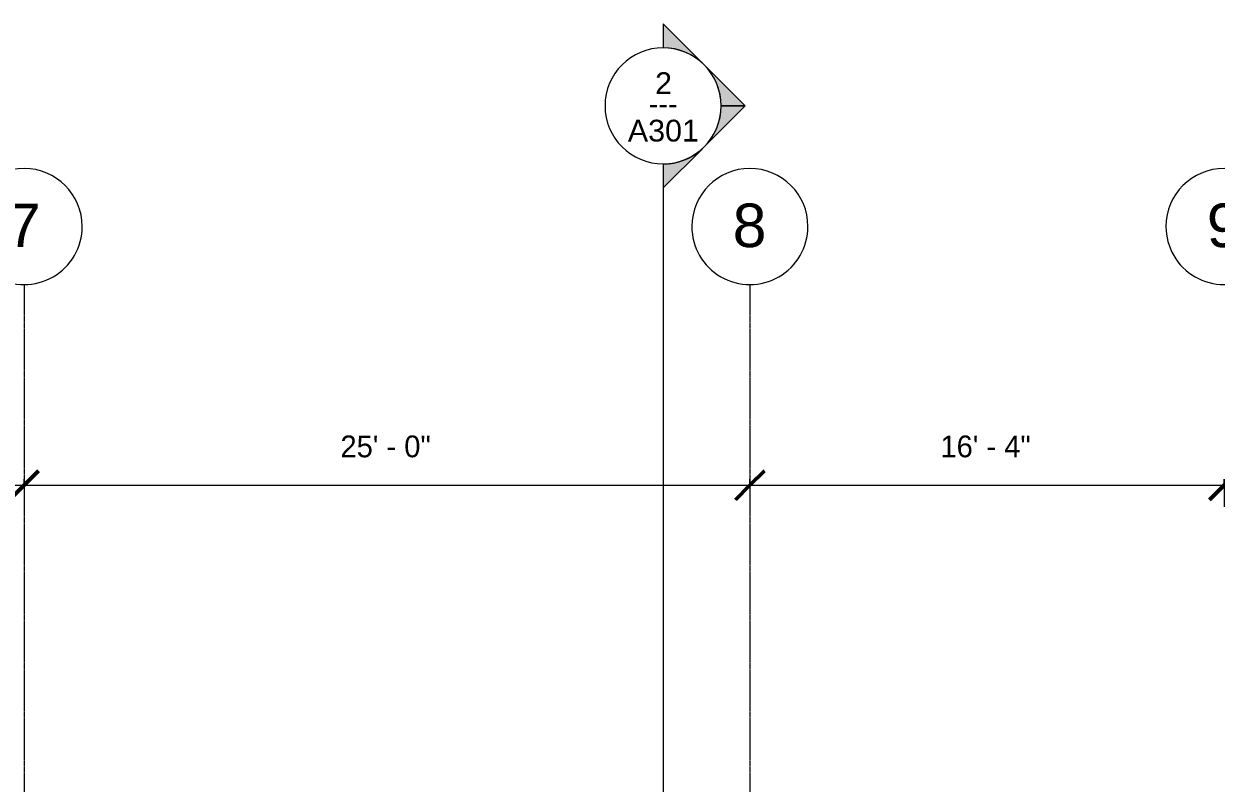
# Model space of a CAD drawing. Header units: inches. Extents: x -4182 to -1315, y 10161 to 12081.
# Drawn here: x -2113.3 to -1620.5, y 11767.2 to 12081.2 of the extents above; entities that cross this region are included whole.
import ezdxf

# ---------------------------------------------------------------- set-up
doc = ezdxf.new("R2010")
doc.units = ezdxf.units.IN
doc.header["$MEASUREMENT"] = 0
doc.linetypes.add('Grid Line 1_2_', pattern=[0.875, 0.5, -0.125, 0.125, -0.125])
for name, color, linetype, lineweight in [('A-ANNO-DIMS', 211, 'Continuous', 9), ('A-ANNO-DIMS-96', 211, 'Continuous', 9), ('G-ANNO-SYMB', 111, 'Continuous', 9), ('S-GRID', 1, 'Continuous', 9), ('S-GRID-IDEN', 1, 'Continuous', 9)]:
    doc.layers.add(name, color=color, linetype=linetype, lineweight=lineweight)
doc.styles.add('Arial', font='arial.ttf', dxfattribs={"height": 18})
doc.styles.add('Arial_1', font='arial.ttf', dxfattribs={"height": 9})
doc.styles.add('Century Gothic', font='ufonts.com_century-gothic.ttf', dxfattribs={"height": 9})
doc.dimstyles.new('OD__1_16__Tol__', dxfattribs={"dimscale": 12, "dimtxt": 9.397514, "dimasz": 1, "dimexe": 0.75, "dimexo": 0.5, "dimgap": 0.75, "dimtad": 1, "dimdec": 4, "dimrnd": 0.0625, "dimzin": 3, "dimdsep": 46, "dimlunit": 4, "dimtxsty": 'Century Gothic', "dimblk1": 'OBLIQUE', "dimblk2": 'OBLIQUE', "dimsah": 1, "dimcen": 0.09, "dimdle": 0.75, "dimazin": 0, "dimtfac": 1, "dimtdec": 4, "dimtix": 1, "dimtmove": 0, "dimatfit": 3, "dimfxl": 1, "dimtvp": 1, "dimtfill": 1, "dimfrac": 2, "dimtolj": 1, "dimtzin": 0, "dimarcsym": 2})

# ---------------------------------------------------------------- blocks, each defined once
blk = doc.blocks.new('Grid - Grid Head - Circle-50561-STRUCTURAL SCHEMATIC  - 1ST FLOOR')
at = {"layer": 'S-GRID-IDEN'}
for start, end in [(360, 180), (180, 360)]:
    blk.add_arc((0, 0), 0.25, start, end, dxfattribs=at)
blk = doc.blocks.new('Section - Section Head - Filled-22785-STRUCTURAL SCHEMATIC  - 1ST FLOOR')
at = {"layer": 'G-ANNO-SYMB'}
h = blk.add_hatch(color=256, dxfattribs=at)
edge = h.paths.add_edge_path(flags=0)
edge.add_line((-0.4268, 0.1768), (-0.25, 0.3536))
edge.add_line((-0.25, 0.3536), (-0.25, 0.25))
edge.add_arc((-0.25, 0), 0.25, 90, 135)
h = blk.add_hatch(color=256, dxfattribs=at)
edge = h.paths.add_edge_path(flags=0)
edge.add_arc((-0.25, 0), 0.25, 45, 90)
edge.add_line((-0.25, 0.25), (-0.25, 0.3536))
edge.add_line((-0.25, 0.3536), (-0.0732, 0.1768))
h = blk.add_hatch(color=256, dxfattribs=at)
edge = h.paths.add_edge_path(flags=0)
edge.add_arc((-0.25, 0), 0.2503, 137.9216, 180)
edge.add_line((-0.5003, 0), (-0.6036, 0))
edge.add_line((-0.6036, 0), (-0.4358, 0.1678))
h = blk.add_hatch(color=256, dxfattribs=at)
edge = h.paths.add_edge_path(flags=0)
edge.add_line((-0.0642, 0.1678), (0.1036, 0))
edge.add_line((0.1036, 0), (0.0003, 0))
edge.add_arc((-0.25, 0), 0.2503, 0, 42.0784)
for p, q in [((-0.25, 0.3536), (-0.4268, 0.1768)), ((-0.25, 0.25), (-0.25, 0.3536)), ((-0.0732, 0.1768), (-0.25, 0.3536)), ((-0.25, 0.3536), (-0.25, 0.25)), ((-0.4358, 0.1678), (-0.6036, 0)), ((0.1036, 0), (-0.0642, 0.1678)), ((-0.6036, 0), (-0.5003, 0)), ((0.0003, 0), (0.1036, 0))]:
    blk.add_line(p, q, dxfattribs=at)
for centre, radius, start, end in [((-0.2503, 0), 0.25, 360, 180), ((-0.25, 0), 0.25, 90, 135), ((-0.25, 0), 0.25, 45, 90), ((-0.25, 0), 0.2503, 137.9216, 180), ((-0.25, 0), 0.2503, 0, 42.0784), ((-0.2503, 0), 0.25, 180, 360)]:
    blk.add_arc(centre, radius, start, end, dxfattribs=at)
blk = doc.blocks.new('DIMBLOCK6-STRUCTURAL SCHEMATIC  - 1ST FLOOR')
at = {"layer": 'A-ANNO-DIMS-96', "lineweight": 50}
for p, q in [((-2413.2, 11890.45), (-2407.2, 11896.45)), ((-2113.2, 11890.45), (-2107.2, 11896.45)), ((-2413.2, 11890.45), (-2419.2, 11884.45)), ((-2113.2, 11890.45), (-2119.2, 11884.45))]:
    blk.add_line(p, q, dxfattribs=at)
at = {"layer": 'A-ANNO-DIMS-96'}
for p, q in [((-2413.2, 11892.94), (-2413.2, 11881.45)), ((-2413.2, 11890.45), (-2413.2, 11892.94)), ((-2113.2, 11892.94), (-2113.2, 11881.45)), ((-2113.2, 11890.45), (-2113.2, 11892.94)), ((-2413.2, 11890.45), (-2113.2, 11890.45))]:
    blk.add_line(p, q, dxfattribs=at)
at = {"layer": 'A-ANNO-DIMS-96', "color": 0, "insert": (-2282.45, 11910.99), "char_height": 9, "width": 46.1821, "attachment_point": 1, "line_spacing_factor": 0.984502, "style": 'Century Gothic', "bg_fill": 3, "box_fill_scale": 1.25, "bg_fill_color": 256, "bg_fill_true_color": 13158600, "bg_fill_transparency": 0}
blk.add_mtext('25\' - 0"', dxfattribs=at)
blk = doc.blocks.new('_Oblique')
at = {"color": 0, "linetype": 'ByBlock', "lineweight": -2}
blk.add_line((-0.5, -0.5), (0.5, 0.5), dxfattribs=at)
blk = doc.blocks.new('DIMBLOCK7-STRUCTURAL SCHEMATIC  - 1ST FLOOR')
at = {"layer": 'A-ANNO-DIMS-96', "lineweight": 50}
for p, q in [((-2113.2, 11890.45), (-2107.2, 11896.45)), ((-1813.2, 11890.45), (-1807.2, 11896.45)), ((-2113.2, 11890.45), (-2119.2, 11884.45)), ((-1813.2, 11890.45), (-1819.2, 11884.45))]:
    blk.add_line(p, q, dxfattribs=at)
at = {"layer": 'A-ANNO-DIMS-96'}
for p, q in [((-2113.2, 11892.94), (-2113.2, 11881.45)), ((-2113.2, 11890.45), (-2113.2, 11892.94)), ((-1813.2, 11892.94), (-1813.2, 11881.45)), ((-1813.2, 11890.45), (-1813.2, 11892.94)), ((-2113.2, 11890.45), (-1813.2, 11890.45))]:
    blk.add_line(p, q, dxfattribs=at)
at = {"layer": 'A-ANNO-DIMS-96', "color": 0, "insert": (-1982.45, 11910.99), "char_height": 9, "width": 46.1821, "attachment_point": 1, "line_spacing_factor": 0.984502, "style": 'Century Gothic', "bg_fill": 3, "box_fill_scale": 1.25, "bg_fill_color": 256, "bg_fill_true_color": 13158600, "bg_fill_transparency": 0}
blk.add_mtext('25\' - 0"', dxfattribs=at)
blk = doc.blocks.new('DIMBLOCK8-STRUCTURAL SCHEMATIC  - 1ST FLOOR')
at = {"layer": 'A-ANNO-DIMS-96', "lineweight": 50}
for p, q in [((-1813.2, 11890.45), (-1807.2, 11896.45)), ((-1617.2, 11890.45), (-1611.2, 11896.45)), ((-1813.2, 11890.45), (-1819.2, 11884.45)), ((-1617.2, 11890.45), (-1623.2, 11884.45))]:
    blk.add_line(p, q, dxfattribs=at)
at = {"layer": 'A-ANNO-DIMS-96'}
for p, q in [((-1813.2, 11892.94), (-1813.2, 11881.45)), ((-1813.2, 11890.45), (-1813.2, 11892.94)), ((-1617.2, 11892.94), (-1617.2, 11881.45)), ((-1617.2, 11890.45), (-1617.2, 11892.94)), ((-1813.2, 11890.45), (-1608.2, 11890.45))]:
    blk.add_line(p, q, dxfattribs=at)
at = {"layer": 'A-ANNO-DIMS-96', "color": 0, "insert": (-1734.45, 11910.99), "char_height": 9, "width": 46.1821, "attachment_point": 1, "line_spacing_factor": 0.984502, "style": 'Century Gothic', "bg_fill": 3, "box_fill_scale": 1.25, "bg_fill_color": 256, "bg_fill_true_color": 13158600, "bg_fill_transparency": 0}
blk.add_mtext('16\' - 4"', dxfattribs=at)

msp = doc.modelspace()

# ---------------------------------------------------------------- linework, layer by layer
at = {"layer": 'G-ANNO-SYMB'}
msp.add_line((-1849.07964, 12023.2913), (-1849.07964, 10169.73382), dxfattribs=at)
at = {"layer": 'S-GRID', "linetype": 'Grid Line 1_2_'}
for p, q in [((-2113.20325, 11973.42375), (-2113.20325, 10769.69706)), ((-1813.20325, 11973.42375), (-1813.20325, 10769.69706))]:
    msp.add_line(p, q, dxfattribs=at)

# ---------------------------------------------------------------- block references
at = {"layer": 'G-ANNO-SYMB', "xscale": 95.99999999999994, "yscale": 95.99999999999994, "zscale": 95.99999999999994, "rotation": 269.9999999999996}
msp.add_blockref('Section - Section Head - Filled-22785-STRUCTURAL SCHEMATIC  - 1ST FLOOR', (-1849.07964, 12023.2913), dxfattribs=at)
at = {"layer": 'S-GRID-IDEN', "xscale": 95.99999999999994, "yscale": 95.99999999999994, "zscale": 95.99999999999994, "rotation": 180}
for p in [(-2113.20325, 11997.42375), (-1813.20325, 11997.42375), (-1617.20325, 11997.42375)]:
    msp.add_blockref('Grid - Grid Head - Circle-50561-STRUCTURAL SCHEMATIC  - 1ST FLOOR', p, dxfattribs=at)

# ---------------------------------------------------------------- texts
at = {"layer": 'G-ANNO-SYMB', "char_height": 9, "attachment_point": 1}
for s, insert, width, style in [('2', (-1852.40062, 12061.19994), 8.484, 'Arial_1'), ('---', (-1855.05193, 12052.69324), 15.453, 'Century Gothic'), ('A301', (-1863.64471, 12041.56369), 35.754, 'Arial_1')]:
    msp.add_mtext(s, dxfattribs=dict(at, insert=insert, width=width, style=style))
at = {"layer": 'S-GRID-IDEN', "char_height": 18, "width": 16.968, "attachment_point": 1, "style": 'Arial'}
for s, insert in [('7', (-2120.32305, 12006.90668)), ('8', (-1820.32305, 12006.90668)), ('9', (-1624.32305, 12006.90668))]:
    msp.add_mtext(s, dxfattribs=dict(at, insert=insert))

# ---------------------------------------------------------------- next in the draw order: dimensions: what is measured, and where the dimension line sits
at = {"layer": 'A-ANNO-DIMS'}
dim = msp.add_linear_dim(base=(-2113.20325, 11890.45051), p1=(-2413.20325, 11898.93579), p2=(-2113.20325, 11898.93579), dimstyle='OD__1_16__Tol__', override={"dimpost": '<>', "dimfxl": 300}, dxfattribs=at)
dim.commit()
dim.dimension.update_dxf_attribs({"geometry": 'DIMBLOCK6-STRUCTURAL SCHEMATIC  - 1ST FLOOR', "text_midpoint": (-2263.20325, 11904.17689)})

# ---------------------------------------------------------------- next in the draw order: dimensions: what is measured, and where the dimension line sits
dim = msp.add_linear_dim(base=(-1813.20325, 11890.45051), p1=(-2113.20325, 11898.93579), p2=(-1813.20325, 11898.93579), dimstyle='OD__1_16__Tol__', override={"dimpost": '<>', "dimfxl": 300}, dxfattribs=at)
dim.commit()
dim.dimension.update_dxf_attribs({"geometry": 'DIMBLOCK7-STRUCTURAL SCHEMATIC  - 1ST FLOOR', "text_midpoint": (-1963.20325, 11904.17689)})

# ---------------------------------------------------------------- next in the draw order: dimensions: what is measured, and where the dimension line sits
dim = msp.add_linear_dim(base=(-1617.20325, 11890.45051), p1=(-1813.20325, 11898.93579), p2=(-1617.20325, 11898.93579), dimstyle='OD__1_16__Tol__', override={"dimpost": '<>', "dimfxl": 196}, dxfattribs=at)
dim.commit()
dim.dimension.update_dxf_attribs({"geometry": 'DIMBLOCK8-STRUCTURAL SCHEMATIC  - 1ST FLOOR', "text_midpoint": (-1715.20325, 11904.17689)})

doc.saveas('drawing.dxf')
